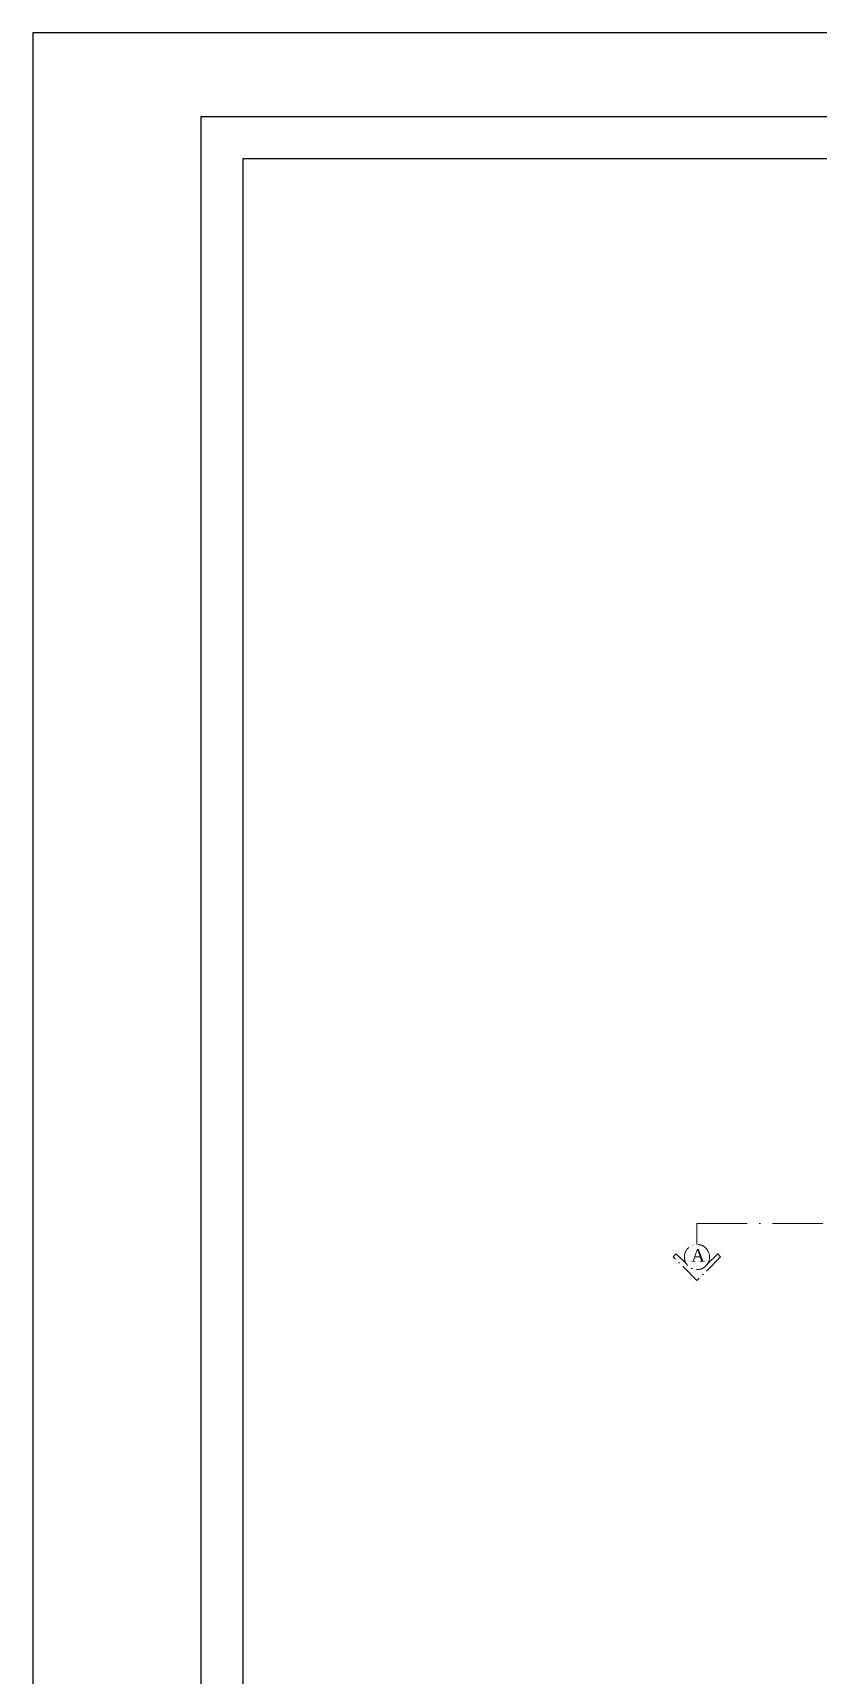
# Model space of a CAD drawing. Header units: millimetres. Extents: x -12161372 to 46643, y -9506984 to 15358.
# Drawn here: x 15850 to 16786, y 5171 to 7129 of the extents above; entities that cross this region are included whole.
import ezdxf

# ---------------------------------------------------------------- set-up
doc = ezdxf.new("R2010")
doc.units = ezdxf.units.MM
doc.linetypes.add('ACAD_ISO10W100', pattern=[18, 12, -3, 0, -3])
doc.layers.add('garis potongan', color=3, linetype='ACAD_ISO10W100', lineweight=18)
doc.layers.add('teks', color=255, linetype='Continuous', lineweight=5)
doc.styles.add('teks2', font='times.ttf', dxfattribs={"height": 15})

msp = doc.modelspace()

# ---------------------------------------------------------------- linework, layer by layer
for points in [[(15850.159, 4158.81), (20050.159, 4158.81), (20050.159, 7128.81), (15850.159, 7128.81)], [(16050.159, 4258.81), (19950.159, 4258.81), (19950.159, 7028.81), (16050.159, 7028.81)], [(16100.159, 4308.81), (19350.159, 4308.81), (19350.159, 6978.81), (16100.159, 6978.81)]]:
    msp.add_lwpolyline(points, close=True)
at = {"layer": 'garis potongan', "ltscale": 5}
msp.add_lwpolyline([(16641.36, 5684.673), (16641.36, 5709.673), (19143.906, 5709.673), (19143.906, 5684.673)], dxfattribs=at)
at = {"layer": 'garis potongan', "ltscale": 2}
msp.add_lwpolyline([(16653.598, 5660.94), (16666.152, 5673.493), (16669.687, 5669.958), (16641.403, 5641.674), (16613.119, 5669.958), (16616.654, 5673.493), (16629.208, 5660.94)], dxfattribs=at)
msp.add_circle((16641.403, 5669.674), 15, dxfattribs=at)

# ---------------------------------------------------------------- texts
at = {"layer": 'teks', "ltscale": 2, "insert": (16642.741, 5671.576), "char_height": 15, "attachment_point": 5, "style": 'teks2'}
msp.add_mtext_dynamic_manual_height_columns('A', width=35.65071, gutter_width=15, heights=[0], dxfattribs=at)

doc.saveas('drawing.dxf')
